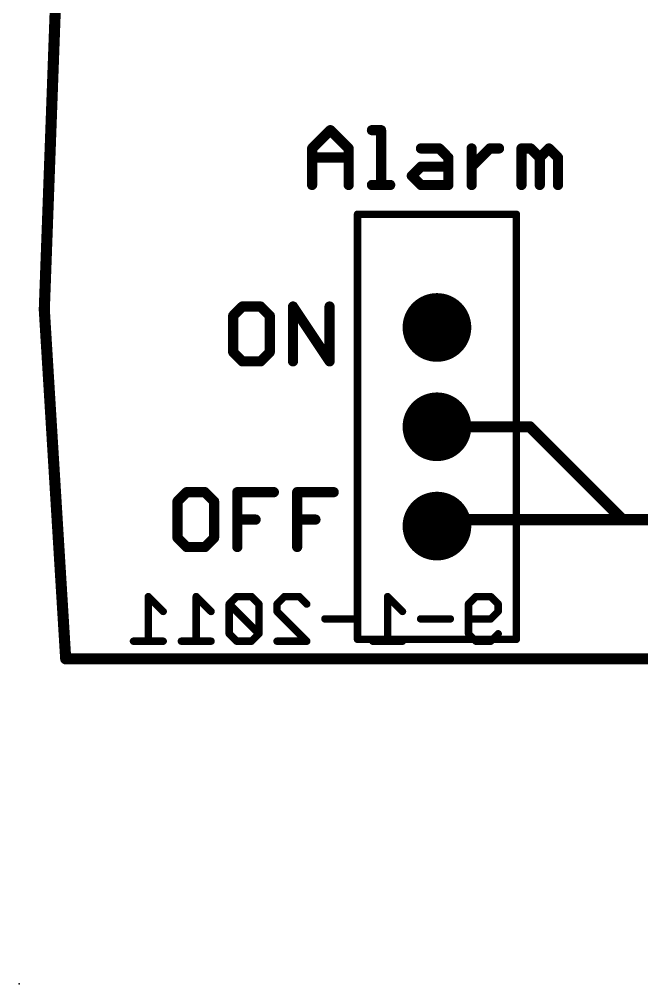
# Model space of a CAD drawing. Extents: x -33 to 32.5, y -8.9 to 49.7.
# Drawn here: x -33.02 to -15.99, y -8.89 to 17.5 of the extents above; entities that cross this region are included whole.
import ezdxf

# ---------------------------------------------------------------- set-up
doc = ezdxf.new("R2010")
doc.units = 0
for name, color, linetype in [('1', 12, 'CONTINUOUS'), ('16', 132, 'CONTINUOUS'), ('17', 110, 'CONTINUOUS'), ('20', 53, 'CONTINUOUS'), ('21', 41, 'CONTINUOUS'), ('23', 53, 'CONTINUOUS'), ('51', 53, 'CONTINUOUS')]:
    doc.layers.add(name, color=color, linetype=linetype)

# ---------------------------------------------------------------- blocks, each defined once
blk = doc.blocks.new('RECT')
blk.add_solid([(-0.5, -0.5), (0.5, -0.5), (-0.5, 0.5), (0.5, 0.5)])
blk = doc.blocks.new('ROUNDP')
at = {"const_width": 0.5}
blk.add_lwpolyline([(0, -0.25, 1), (0, 0.25, 1), (0, -0.25)], format="xyb", dxfattribs=at)

msp = doc.modelspace()

# ---------------------------------------------------------------- linework, layer by layer
at = {"layer": '1', "const_width": 0.3048}
for points in [[(-19.05, 6.35), (-21.59, 6.35)], [(-16.51, 3.81), (-19.05, 6.35)], [(-16.51, 3.81), (16.51, 3.81)]]:
    msp.add_lwpolyline(points, dxfattribs=at)
at = {"layer": '1', "const_width": 0.1524}
for points in [[(-21.59, 6.4262, 1), (-21.59, 6.2738)], [(-18.9961, 6.4039, 1), (-19.1039, 6.2961)], [(-19.05, 6.2738, 1), (-19.05, 6.4262)], [(-16.51, 3.8862, 1), (-16.51, 3.7338)], [(-16.5639, 3.7561, 1), (-16.4561, 3.8639)]]:
    msp.add_lwpolyline(points, format="xyb", dxfattribs=at)
at = {"layer": '16'}
for points, const_width in [([(-21.4122, 3.81), (-21.59, 3.6322)], 0.3048), ([(-14.605, 3.81), (-21.4122, 3.81)], 0.3048), ([(-29.0817, 1.2961), (-29.4884, 1.7028)], 0.2032), ([(-29.4884, 1.7028), (-29.4884, 0.4826)], 0.2032), ([(-27.772, 1.2961), (-28.1787, 1.7028)], 0.2032), ([(-28.1787, 1.7028), (-28.1787, 0.4826)], 0.2032), ([(-27.0723, 1.7028), (-27.2757, 1.4995)], 0.2032), ([(-27.2757, 1.4995), (-27.2757, 0.686)], 0.2032), ([(-26.4622, 0.686), (-27.2757, 1.4995)], 0.2032), ([(-26.6656, 1.7028), (-27.0723, 1.7028)], 0.2032), ([(-26.4622, 1.4995), (-26.6656, 1.7028)], 0.2032), ([(-26.4622, 0.686), (-26.4622, 1.4995)], 0.2032), ([(-25.966, 1.4995), (-25.7626, 1.7028)], 0.2032), ([(-25.966, 1.2961), (-25.966, 1.4995)], 0.2032), ([(-25.7626, 1.7028), (-25.3559, 1.7028)], 0.2032), ([(-25.3559, 1.7028), (-25.1525, 1.4995)], 0.2032), ([(-22.533, 1.2961), (-22.9398, 1.7028)], 0.2032), ([(-22.9398, 1.7028), (-22.9398, 0.4826)], 0.2032), ([(-20.7271, 1.4995), (-20.5237, 1.7028)], 0.2032), ([(-20.7271, 0.686), (-20.7271, 1.4995)], 0.2032), ([(-20.5237, 1.7028), (-20.117, 1.7028)], 0.2032), ([(-20.117, 1.7028), (-19.9136, 1.4995)], 0.2032), ([(-19.9136, 1.4995), (-19.9136, 1.2961)], 0.2032), ([(-25.1525, 0.4826), (-25.966, 1.2961)], 0.2032), ([(-19.9136, 1.2961), (-20.117, 1.0927)], 0.2032), ([(-23.8428, 1.0927), (-24.6563, 1.0927)], 0.2032), ([(-21.2233, 1.0927), (-22.0368, 1.0927)], 0.2032), ([(-20.117, 1.0927), (-20.7271, 1.0927)], 0.2032), ([(-29.0817, 0.4826), (-29.8952, 0.4826)], 0.2032), ([(-27.772, 0.4826), (-28.5854, 0.4826)], 0.2032), ([(-27.2757, 0.686), (-27.0723, 0.4826)], 0.2032), ([(-27.0723, 0.4826), (-26.6656, 0.4826)], 0.2032), ([(-26.6656, 0.4826), (-26.4622, 0.686)], 0.2032), ([(-25.966, 0.4826), (-25.1525, 0.4826)], 0.2032), ([(-22.533, 0.4826), (-23.3465, 0.4826)], 0.2032), ([(-20.5237, 0.4826), (-20.7271, 0.686)], 0.2032), ([(-20.117, 0.4826), (-20.5237, 0.4826)], 0.2032), ([(-19.9136, 0.686), (-20.117, 0.4826)], 0.2032)]:
    msp.add_lwpolyline(points, dxfattribs=dict(at, const_width=const_width))
for points, const_width in [([(-21.4122, 3.8862, 1), (-21.4122, 3.7338)], 0.1524), ([(-21.3583, 3.7561, 1), (-21.4661, 3.8639)], 0.1524), ([(-21.6439, 3.6861, 1), (-21.5361, 3.5783)], 0.1524), ([(-29.4525, 1.7388, 1), (-29.5243, 1.6669)], 0.1016), ([(-29.4376, 1.7028, 1), (-29.5392, 1.7028)], 0.1016), ([(-28.1428, 1.7388, 1), (-28.2146, 1.6669)], 0.1016), ([(-28.1279, 1.7028, 1), (-28.2295, 1.7028)], 0.1016), ([(-27.2249, 1.4995, 1), (-27.3265, 1.4995)], 0.1016), ([(-27.2398, 1.5354, 1), (-27.3116, 1.4635)], 0.1016), ([(-27.3116, 1.5354, 1), (-27.2398, 1.4635)], 0.1016), ([(-27.0723, 1.7536, 1), (-27.0723, 1.652)], 0.1016), ([(-27.0364, 1.6669, 1), (-27.1083, 1.7388)], 0.1016), ([(-26.6297, 1.7388, 1), (-26.7015, 1.6669)], 0.1016), ([(-26.6656, 1.652, 1), (-26.6656, 1.7536)], 0.1016), ([(-26.4114, 1.4995, 1), (-26.513, 1.4995)], 0.1016), ([(-26.4981, 1.4635, 1), (-26.4263, 1.5354)], 0.1016), ([(-25.9152, 1.4995, 1), (-26.0168, 1.4995)], 0.1016), ([(-26.0019, 1.5354, 1), (-25.9301, 1.4635)], 0.1016), ([(-25.7626, 1.7536, 1), (-25.7626, 1.652)], 0.1016), ([(-25.7267, 1.6669, 1), (-25.7985, 1.7388)], 0.1016), ([(-25.32, 1.7388, 1), (-25.3918, 1.6669)], 0.1016), ([(-25.3559, 1.652, 1), (-25.3559, 1.7536)], 0.1016), ([(-25.1884, 1.4635, 1), (-25.1166, 1.5354)], 0.1016), ([(-22.9039, 1.7388, 1), (-22.9757, 1.6669)], 0.1016), ([(-22.889, 1.7028, 1), (-22.9906, 1.7028)], 0.1016), ([(-20.6763, 1.4995, 1), (-20.7779, 1.4995)], 0.1016), ([(-20.763, 1.5354, 1), (-20.6912, 1.4635)], 0.1016), ([(-20.5237, 1.7536, 1), (-20.5237, 1.652)], 0.1016), ([(-20.4878, 1.6669, 1), (-20.5596, 1.7388)], 0.1016), ([(-20.0811, 1.7388, 1), (-20.1529, 1.6669)], 0.1016), ([(-20.117, 1.652, 1), (-20.117, 1.7536)], 0.1016), ([(-19.8628, 1.4995, 1), (-19.9644, 1.4995)], 0.1016), ([(-19.9495, 1.4635, 1), (-19.8777, 1.5354)], 0.1016), ([(-29.1176, 1.2602, 1), (-29.0458, 1.332)], 0.1016), ([(-27.8079, 1.2602, 1), (-27.736, 1.332)], 0.1016), ([(-25.9301, 1.332, 1), (-26.0019, 1.2602)], 0.1016), ([(-26.0168, 1.2961, 1), (-25.9152, 1.2961)], 0.1016), ([(-22.569, 1.2602, 1), (-22.4971, 1.332)], 0.1016), ([(-19.9644, 1.2961, 1), (-19.8628, 1.2961)], 0.1016), ([(-19.8777, 1.2602, 1), (-19.9495, 1.332)], 0.1016), ([(-24.6563, 1.1435, 1), (-24.6563, 1.0419)], 0.1016), ([(-23.8428, 1.0419, 1), (-23.8428, 1.1435)], 0.1016), ([(-22.0368, 1.1435, 1), (-22.0368, 1.0419)], 0.1016), ([(-21.2233, 1.0419, 1), (-21.2233, 1.1435)], 0.1016), ([(-20.7271, 1.1435, 1), (-20.7271, 1.0419)], 0.1016), ([(-20.1529, 1.1286, 1), (-20.0811, 1.0568)], 0.1016), ([(-20.117, 1.0419, 1), (-20.117, 1.1435)], 0.1016), ([(-29.8952, 0.5334, 1), (-29.8952, 0.4318)], 0.1016), ([(-29.5392, 0.4826, 1), (-29.4376, 0.4826)], 0.1016), ([(-29.0817, 0.4318, 1), (-29.0817, 0.5334)], 0.1016), ([(-28.5854, 0.5334, 1), (-28.5854, 0.4318)], 0.1016), ([(-28.2295, 0.4826, 1), (-28.1279, 0.4826)], 0.1016), ([(-27.772, 0.4318, 1), (-27.772, 0.5334)], 0.1016), ([(-27.2398, 0.7219, 1), (-27.3116, 0.6501)], 0.1016), ([(-27.3265, 0.686, 1), (-27.2249, 0.686)], 0.1016), ([(-27.0723, 0.5334, 1), (-27.0723, 0.4318)], 0.1016), ([(-27.1083, 0.4467, 1), (-27.0364, 0.5185)], 0.1016), ([(-26.7015, 0.5185, 1), (-26.6297, 0.4467)], 0.1016), ([(-26.6656, 0.4318, 1), (-26.6656, 0.5334)], 0.1016), ([(-26.513, 0.686, 1), (-26.4114, 0.686)], 0.1016), ([(-26.4263, 0.6501, 1), (-26.4981, 0.7219)], 0.1016), ([(-26.4981, 0.6501, 1), (-26.4263, 0.7219)], 0.1016), ([(-25.966, 0.5334, 1), (-25.966, 0.4318)], 0.1016), ([(-25.1884, 0.4467, 1), (-25.1166, 0.5185)], 0.1016), ([(-25.1525, 0.4318, 1), (-25.1525, 0.5334)], 0.1016), ([(-23.3465, 0.5334, 1), (-23.3465, 0.4318)], 0.1016), ([(-22.9906, 0.4826, 1), (-22.889, 0.4826)], 0.1016), ([(-22.533, 0.4318, 1), (-22.533, 0.5334)], 0.1016), ([(-20.6912, 0.7219, 1), (-20.763, 0.6501)], 0.1016), ([(-20.7779, 0.686, 1), (-20.6763, 0.686)], 0.1016), ([(-20.5237, 0.5334, 1), (-20.5237, 0.4318)], 0.1016), ([(-20.5596, 0.4467, 1), (-20.4878, 0.5185)], 0.1016), ([(-20.1529, 0.5185, 1), (-20.0811, 0.4467)], 0.1016), ([(-20.117, 0.4318, 1), (-20.117, 0.5334)], 0.1016), ([(-19.8777, 0.6501, 1), (-19.9495, 0.7219)], 0.1016)]:
    msp.add_lwpolyline(points, format="xyb", dxfattribs=dict(at, const_width=const_width))
at = {"layer": '20'}
for points, const_width in [([(-25.4, 46.99, 0.1228), (-31.75, 0)], 0.3048), ([(-31.75, 0.0762, 1), (-31.75, -0.0762)], 0.1524), ([(-31.8257, -0.0084, 1), (-31.6743, 0.0084)], 0.1524)]:
    msp.add_lwpolyline(points, format="xyb", dxfattribs=dict(at, const_width=const_width))
at = {"layer": '20', "const_width": 0.3048}
msp.add_lwpolyline([(-31.75, 0), (31.75, 0)], dxfattribs=at)
at = {"layer": '21'}
for points, const_width in [([(-25.0063, 13.9666), (-24.5063, 14.4666)], 0.2794), ([(-24.5063, 14.4666), (-24.0064, 13.9666)], 0.2794), ([(-23.3691, 14.4666), (-23.1192, 14.4666)], 0.2794), ([(-23.1192, 14.4666), (-23.1192, 12.9667)], 0.2794), ([(-25.0063, 12.9667), (-25.0063, 13.9666)], 0.2794), ([(-24.0064, 13.9666), (-24.0064, 12.9667)], 0.2794), ([(-22.0277, 13.9666), (-21.5278, 13.9666)], 0.2794), ([(-21.5278, 13.9666), (-21.2778, 13.7166)], 0.2794), ([(-20.6406, 12.9667), (-20.6406, 13.9666)], 0.2794), ([(-20.6406, 13.4667), (-20.1406, 13.9666)], 0.2794), ([(-20.1406, 13.9666), (-19.8906, 13.9666)], 0.2794), ([(-19.2763, 12.9667), (-19.2763, 13.9666)], 0.2794), ([(-19.2763, 13.9666), (-19.0263, 13.9666)], 0.2794), ([(-19.0263, 13.9666), (-18.7763, 13.7166)], 0.2794), ([(-18.7763, 13.7166), (-18.5263, 13.9666)], 0.2794), ([(-18.5263, 13.9666), (-18.2763, 13.7166)], 0.2794), ([(-25.0063, 13.7166), (-24.0064, 13.7166)], 0.2794), ([(-21.2778, 13.7166), (-21.2778, 12.9667)], 0.2794), ([(-18.7763, 13.7166), (-18.7763, 12.9667)], 0.2794), ([(-18.2763, 13.7166), (-18.2763, 12.9667)], 0.2794), ([(-22.2777, 13.2167), (-22.0277, 13.4667)], 0.2794), ([(-22.0277, 13.4667), (-21.2778, 13.4667)], 0.2794), ([(-22.0277, 12.9667), (-22.2777, 13.2167)], 0.2794), ([(-23.3691, 12.9667), (-22.8692, 12.9667)], 0.2794), ([(-21.2778, 12.9667), (-22.0277, 12.9667)], 0.2794), ([(-19.415, 12.165), (-23.765, 12.165)], 0.2032), ([(-23.765, 12.165), (-23.765, 0.535)], 0.2032), ([(-19.415, 0.535), (-19.415, 12.165)], 0.2032), ([(-26.9153, 9.6406), (-27.1653, 9.3906)], 0.2794), ([(-26.4154, 9.6406), (-26.9153, 9.6406)], 0.2794), ([(-26.1654, 9.3906), (-26.4154, 9.6406)], 0.2794), ([(-25.5281, 8.1407), (-25.5281, 9.6406)], 0.2794), ([(-25.5281, 9.6406), (-24.5282, 8.1407)], 0.2794), ([(-24.5282, 8.1407), (-24.5282, 9.6406)], 0.2794), ([(-27.1653, 9.3906), (-27.1653, 8.3907)], 0.2794), ([(-26.1654, 8.3907), (-26.1654, 9.3906)], 0.2794), ([(-27.1653, 8.3907), (-26.9153, 8.1407)], 0.2794), ([(-26.4154, 8.1407), (-26.1654, 8.3907)], 0.2794), ([(-26.9153, 8.1407), (-26.4154, 8.1407)], 0.2794), ([(-28.4393, 4.5606), (-28.6893, 4.3106)], 0.2794), ([(-27.9394, 4.5606), (-28.4393, 4.5606)], 0.2794), ([(-27.6894, 4.3106), (-27.9394, 4.5606)], 0.2794), ([(-27.0521, 3.0607), (-27.0521, 4.5606)], 0.2794), ([(-27.0521, 4.5606), (-26.0522, 4.5606)], 0.2794), ([(-25.415, 3.0607), (-25.415, 4.5606)], 0.2794), ([(-25.415, 4.5606), (-24.4151, 4.5606)], 0.2794), ([(-28.6893, 4.3106), (-28.6893, 3.3107)], 0.2794), ([(-27.6894, 3.3107), (-27.6894, 4.3106)], 0.2794), ([(-27.0521, 3.8106), (-26.5522, 3.8106)], 0.2794), ([(-25.415, 3.8106), (-24.915, 3.8106)], 0.2794), ([(-28.6893, 3.3107), (-28.4393, 3.0607)], 0.2794), ([(-27.9394, 3.0607), (-27.6894, 3.3107)], 0.2794), ([(-28.4393, 3.0607), (-27.9394, 3.0607)], 0.2794), ([(-23.765, 0.535), (-19.415, 0.535)], 0.2032)]:
    msp.add_lwpolyline(points, dxfattribs=dict(at, const_width=const_width))
for points, const_width in [([(-24.4569, 14.516, 1), (-24.5557, 14.4172)], 0.1397), ([(-24.4569, 14.4172, 1), (-24.5557, 14.516)], 0.1397), ([(-23.3691, 14.5364, 1), (-23.3691, 14.3967)], 0.1397), ([(-23.0493, 14.4666, 1), (-23.189, 14.4666)], 0.1397), ([(-23.1192, 14.3967, 1), (-23.1192, 14.5364)], 0.1397), ([(-25.0557, 14.016, 1), (-24.9569, 13.9172)], 0.1397), ([(-24.9365, 13.9666, 1), (-25.0761, 13.9666)], 0.1397), ([(-23.9365, 13.9666, 1), (-24.0762, 13.9666)], 0.1397), ([(-24.0558, 13.9172, 1), (-23.957, 14.016)], 0.1397), ([(-22.0277, 14.0365, 1), (-22.0277, 13.8968)], 0.1397), ([(-21.4784, 14.016, 1), (-21.5772, 13.9172)], 0.1397), ([(-21.5278, 13.8968, 1), (-21.5278, 14.0365)], 0.1397), ([(-20.5707, 13.9666, 1), (-20.7104, 13.9666)], 0.1397), ([(-20.1406, 14.0365, 1), (-20.1406, 13.8968)], 0.1397), ([(-20.0912, 13.9172, 1), (-20.19, 14.016)], 0.1397), ([(-19.8906, 13.8968, 1), (-19.8906, 14.0365)], 0.1397), ([(-19.2763, 14.0365, 1), (-19.2763, 13.8968)], 0.1397), ([(-19.2064, 13.9666, 1), (-19.3461, 13.9666)], 0.1397), ([(-18.9769, 14.016, 1), (-19.0757, 13.9172)], 0.1397), ([(-19.0263, 13.8968, 1), (-19.0263, 14.0365)], 0.1397), ([(-18.4769, 14.016, 1), (-18.5757, 13.9172)], 0.1397), ([(-18.4769, 13.9172, 1), (-18.5757, 14.016)], 0.1397), ([(-25.0063, 13.7865, 1), (-25.0063, 13.6468)], 0.1397), ([(-24.0064, 13.6468, 1), (-24.0064, 13.7865)], 0.1397), ([(-21.2079, 13.7166, 1), (-21.3476, 13.7166)], 0.1397), ([(-21.3272, 13.6672, 1), (-21.2284, 13.766)], 0.1397), ([(-18.8257, 13.766, 1), (-18.7269, 13.6672)], 0.1397), ([(-18.7064, 13.7166, 1), (-18.8461, 13.7166)], 0.1397), ([(-18.8257, 13.6672, 1), (-18.7269, 13.766)], 0.1397), ([(-18.2065, 13.7166, 1), (-18.3462, 13.7166)], 0.1397), ([(-18.3257, 13.6672, 1), (-18.2269, 13.766)], 0.1397), ([(-22.0277, 13.5365, 1), (-22.0277, 13.3968)], 0.1397), ([(-21.9783, 13.4173, 1), (-22.0771, 13.5161)], 0.1397), ([(-21.2778, 13.3968, 1), (-21.2778, 13.5365)], 0.1397), ([(-20.6899, 13.5161, 1), (-20.5912, 13.4173)], 0.1397), ([(-22.2283, 13.2661, 1), (-22.3271, 13.1673)], 0.1397), ([(-22.3271, 13.2661, 1), (-22.2283, 13.1673)], 0.1397), ([(-25.0761, 12.9667, 1), (-24.9365, 12.9667)], 0.1397), ([(-24.0762, 12.9667, 1), (-23.9365, 12.9667)], 0.1397), ([(-23.3691, 13.0366, 1), (-23.3691, 12.8969)], 0.1397), ([(-23.189, 12.9667, 1), (-23.0493, 12.9667)], 0.1397), ([(-22.8692, 12.8969, 1), (-22.8692, 13.0366)], 0.1397), ([(-22.0277, 13.0366, 1), (-22.0277, 12.8969)], 0.1397), ([(-22.0771, 12.9173, 1), (-21.9783, 13.0161)], 0.1397), ([(-21.3476, 12.9667, 1), (-21.2079, 12.9667)], 0.1397), ([(-21.2778, 12.8969, 1), (-21.2778, 13.0366)], 0.1397), ([(-20.7104, 12.9667, 1), (-20.5707, 12.9667)], 0.1397), ([(-19.3461, 12.9667, 1), (-19.2064, 12.9667)], 0.1397), ([(-18.8461, 12.9667, 1), (-18.7064, 12.9667)], 0.1397), ([(-18.3462, 12.9667, 1), (-18.2065, 12.9667)], 0.1397), ([(-23.765, 12.2158, 1), (-23.765, 12.1142)], 0.1016), ([(-23.7142, 12.165, 1), (-23.8158, 12.165)], 0.1016), ([(-19.3642, 12.165, 1), (-19.4658, 12.165)], 0.1016), ([(-19.415, 12.1142, 1), (-19.415, 12.2158)], 0.1016), ([(-26.9153, 9.7104, 1), (-26.9153, 9.5707)], 0.1397), ([(-26.8659, 9.5912, 1), (-26.9647, 9.69)], 0.1397), ([(-26.366, 9.69, 1), (-26.4648, 9.5912)], 0.1397), ([(-26.4154, 9.5707, 1), (-26.4154, 9.7104)], 0.1397), ([(-25.47, 9.6793, 1), (-25.5863, 9.6018)], 0.1397), ([(-25.4583, 9.6406, 1), (-25.598, 9.6406)], 0.1397), ([(-24.4584, 9.6406, 1), (-24.5981, 9.6406)], 0.1397), ([(-27.0955, 9.3906, 1), (-27.2352, 9.3906)], 0.1397), ([(-27.2147, 9.44, 1), (-27.1159, 9.3412)], 0.1397), ([(-26.0955, 9.3906, 1), (-26.2352, 9.3906)], 0.1397), ([(-26.2148, 9.3412, 1), (-26.116, 9.44)], 0.1397), ([(-27.1159, 8.4401, 1), (-27.2147, 8.3413)], 0.1397), ([(-27.2352, 8.3907, 1), (-27.0955, 8.3907)], 0.1397), ([(-26.2352, 8.3907, 1), (-26.0955, 8.3907)], 0.1397), ([(-26.116, 8.3413, 1), (-26.2148, 8.4401)], 0.1397), ([(-26.9153, 8.2106, 1), (-26.9153, 8.0709)], 0.1397), ([(-26.9647, 8.0913, 1), (-26.8659, 8.1901)], 0.1397), ([(-26.4648, 8.1901, 1), (-26.366, 8.0913)], 0.1397), ([(-26.4154, 8.0709, 1), (-26.4154, 8.2106)], 0.1397), ([(-25.598, 8.1407, 1), (-25.4583, 8.1407)], 0.1397), ([(-24.5981, 8.1407, 1), (-24.4584, 8.1407)], 0.1397), ([(-24.5863, 8.102, 1), (-24.4701, 8.1794)], 0.1397), ([(-28.4393, 4.6304, 1), (-28.4393, 4.4907)], 0.1397), ([(-28.3899, 4.5112, 1), (-28.4887, 4.61)], 0.1397), ([(-27.89, 4.61, 1), (-27.9888, 4.5112)], 0.1397), ([(-27.9394, 4.4907, 1), (-27.9394, 4.6304)], 0.1397), ([(-26.9823, 4.5606, 1), (-27.122, 4.5606)], 0.1397), ([(-27.0521, 4.6304, 1), (-27.0521, 4.4907)], 0.1397), ([(-26.0522, 4.4907, 1), (-26.0522, 4.6304)], 0.1397), ([(-25.415, 4.6304, 1), (-25.415, 4.4907)], 0.1397), ([(-25.3451, 4.5606, 1), (-25.4848, 4.5606)], 0.1397), ([(-24.4151, 4.4907, 1), (-24.4151, 4.6304)], 0.1397), ([(-28.6195, 4.3106, 1), (-28.7592, 4.3106)], 0.1397), ([(-28.7387, 4.36, 1), (-28.6399, 4.2612)], 0.1397), ([(-27.6195, 4.3106, 1), (-27.7592, 4.3106)], 0.1397), ([(-27.7388, 4.2612, 1), (-27.64, 4.36)], 0.1397), ([(-27.0521, 3.8805, 1), (-27.0521, 3.7408)], 0.1397), ([(-26.5522, 3.7408, 1), (-26.5522, 3.8805)], 0.1397), ([(-25.415, 3.8805, 1), (-25.415, 3.7408)], 0.1397), ([(-24.915, 3.7408, 1), (-24.915, 3.8805)], 0.1397), ([(-28.6399, 3.3601, 1), (-28.7387, 3.2613)], 0.1397), ([(-27.64, 3.2613, 1), (-27.7388, 3.3601)], 0.1397), ([(-28.7592, 3.3107, 1), (-28.6195, 3.3107)], 0.1397), ([(-28.4393, 3.1306, 1), (-28.4393, 2.9909)], 0.1397), ([(-28.4887, 3.0113, 1), (-28.3899, 3.1101)], 0.1397), ([(-27.9888, 3.1101, 1), (-27.89, 3.0113)], 0.1397), ([(-27.9394, 2.9909, 1), (-27.9394, 3.1306)], 0.1397), ([(-27.7592, 3.3107, 1), (-27.6195, 3.3107)], 0.1397), ([(-27.122, 3.0607, 1), (-26.9823, 3.0607)], 0.1397), ([(-25.4848, 3.0607, 1), (-25.3451, 3.0607)], 0.1397), ([(-23.765, 0.5858, 1), (-23.765, 0.4842)], 0.1016), ([(-23.8158, 0.535, 1), (-23.7142, 0.535)], 0.1016), ([(-19.4658, 0.535, 1), (-19.3642, 0.535)], 0.1016), ([(-19.415, 0.4842, 1), (-19.415, 0.5858)], 0.1016)]:
    msp.add_lwpolyline(points, format="xyb", dxfattribs=dict(at, const_width=const_width))
at = {"layer": '23'}
for p in [(-21.59, 6.35), (-33.02, -8.89)]:
    msp.add_point(p, dxfattribs=at)

# ---------------------------------------------------------------- block references
at = {"layer": '17', "xscale": 1.8796, "yscale": 1.8796}
for p in [(-21.59, 9.0678), (-21.59, 9.0678), (-21.59, 6.35), (-21.59, 6.35), (-21.59, 3.6322), (-21.59, 3.6322)]:
    msp.add_blockref('ROUNDP', p, dxfattribs=at)
at = {"layer": '51', "xscale": 0.4572, "yscale": 0.6096}
for p in [(-21.59, 8.89), (-21.59, 6.35), (-21.59, 3.81)]:
    msp.add_blockref('RECT', p, dxfattribs=at)

doc.saveas('drawing.dxf')
